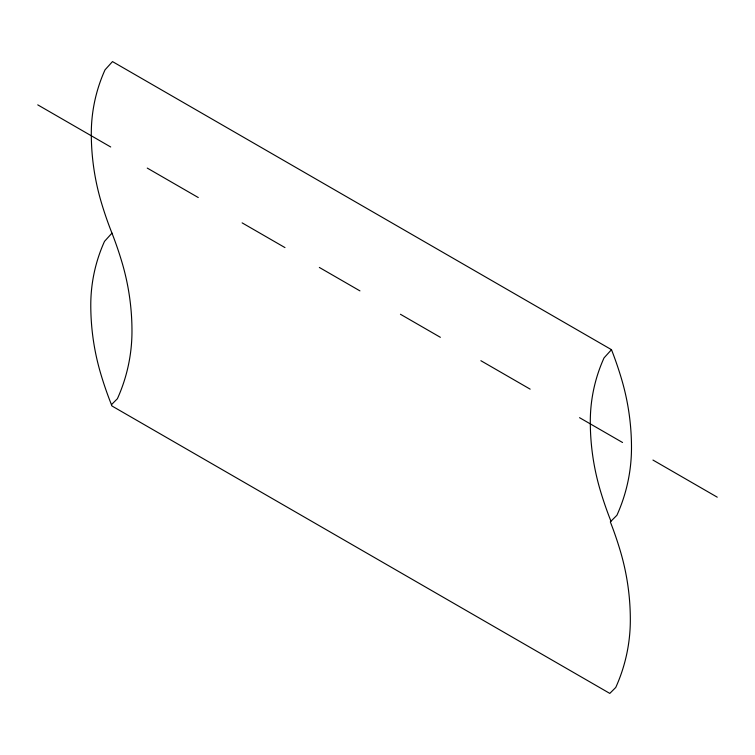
<?xml version="1.0" encoding="UTF-8"?>
<svg xmlns="http://www.w3.org/2000/svg" width="755" height="755" viewBox="0 0 755 755"><rect width="100%" height="100%" fill="white"/><g stroke="black" fill="none" stroke-linecap="round" stroke-linejoin="round"><path stroke-width="1.13" d="M111.966 233.135L104.511 241.364A154.464 154.464 0 0 0 90.779 305.029A241.921 241.921 0 0 0 100.802 373.952A365.477 365.477 0 0 0 111.966 405.992L609.804 693.411L615.75 687.456A164.014 164.014 0 0 0 630.331 619.846A241.921 241.921 0 0 0 620.308 550.933A365.477 365.477 0 0 0 610.323 521.865L616.91 515.269A164.014 164.014 0 0 0 631.491 447.658A241.921 241.921 0 0 0 621.469 378.746A365.477 365.477 0 0 0 611.484 349.678L112.495 61.589L105.039 69.819A154.464 154.464 0 0 0 91.298 133.484A241.921 241.921 0 0 0 101.321 202.397A365.477 365.477 0 0 0 111.966 233.135A365.477 365.477 0 0 1 121.951 262.202A241.921 241.921 0 0 1 131.974 331.115A164.014 164.014 0 0 1 117.393 398.725L111.447 404.68M611.484 349.678L604.028 357.908A154.464 154.464 0 0 0 590.297 421.583A241.921 241.921 0 0 0 600.319 490.495A365.477 365.477 0 0 0 610.965 521.224M37.75 104.86L110.702 146.98M147.253 168.082L198.263 197.536M242.129 222.867L284.975 247.593M319.337 267.44L359.946 290.883M400.443 314.269L440.373 337.315M480.869 360.701L530.161 389.155M579.547 417.675L622.545 442.496M652.952 460.05L717.25 497.177"/></g></svg>
